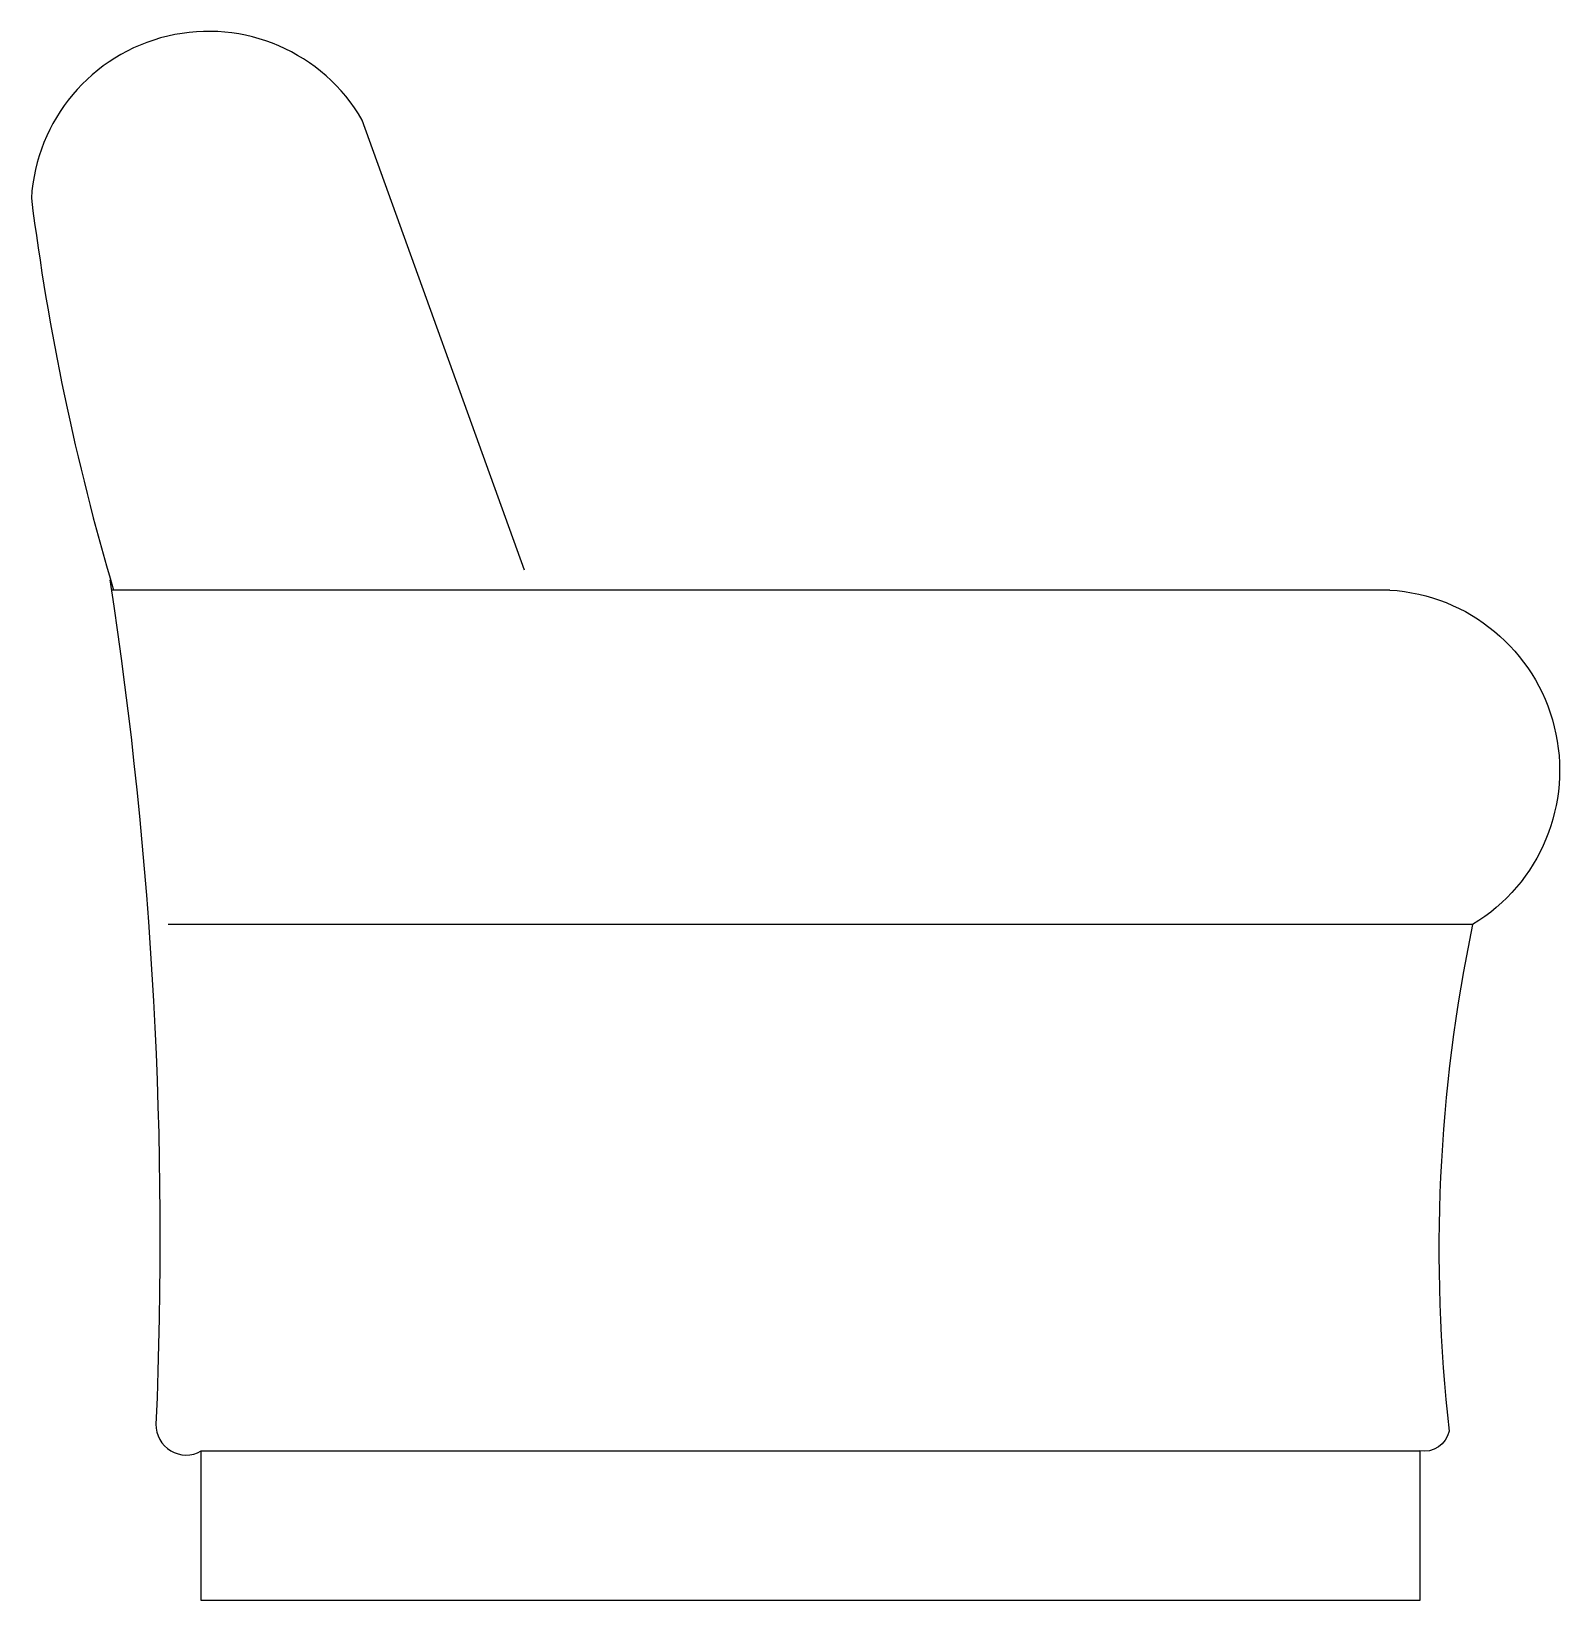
# Model space of a CAD drawing. Header units: inches. Extents: x 11 to 53.5, y 7.4 to 32.2.
# Drawn here: x 17.933 to 18.807, y 10.164 to 11.062 of the extents above; entities that cross this region are included whole.
import ezdxf

# ---------------------------------------------------------------- set-up
doc = ezdxf.new("R2010")
doc.units = ezdxf.units.IN
doc.header["$MEASUREMENT"] = 0
doc.layers.add('1', color=1, linetype='Continuous')

msp = doc.modelspace()

# ---------------------------------------------------------------- linework, layer by layer
at = {"layer": '1'}
for p, q in [((18.70967, 10.74212), (17.97882, 10.74212)), ((18.75705, 10.55079), (18.01081, 10.55079))]:
    msp.add_line(p, q, dxfattribs=at)
for points in [[(18.21467, 10.75352), (18.12189, 11.01091, 0.743967), (17.93264, 10.96621, 0.040572), (17.97965, 10.74212, -1.76437)], [(17.97753, 10.74797, -0.048696), (18.00391, 10.26496, -0.922123)], [(18.70967, 10.74212, -0.736225), (18.75705, 10.55079)], [(18.75705, 10.55079, 0.08006), (18.74368, 10.26101)], [(18.74368, 10.26101, -0.39647), (18.72678, 10.24968, 0.041415)]]:
    msp.add_lwpolyline(points, format="xyb", dxfattribs=at)
msp.add_lwpolyline([(18.72678, 10.24968), (18.72678, 10.16409), (18.0297, 10.16409), (18.0297, 10.24968)], close=True, dxfattribs=at)
msp.add_arc((18.02109, 10.26454), 0.01718, 178.59309, 300.10665, dxfattribs=at)

doc.saveas('drawing.dxf')
